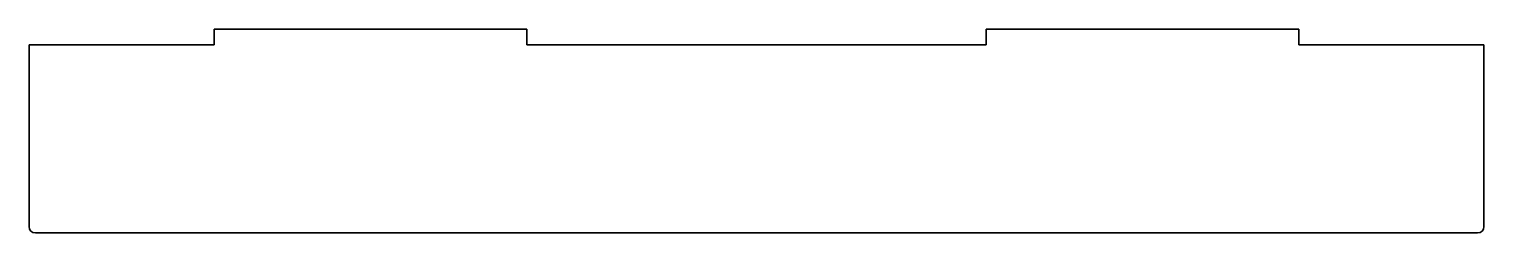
# Model space of a CAD drawing. Header units: inches. Extents: x 0 to 232, y 0 to 32.
import ezdxf

# ---------------------------------------------------------------- set-up
doc = ezdxf.new("R2010")
doc.units = ezdxf.units.IN
doc.header["$MEASUREMENT"] = 0
doc.layers.add('SIMUMAK Visible (ISO)', color=7, linetype='Continuous', lineweight=35)

# ---------------------------------------------------------------- blocks, each defined once
blk = doc.blocks.new('GLD-SMT-04-CARTL01_Sheet_3_GLD-SMT-04-CARTL01')
at = {"layer": 'SIMUMAK Visible (ISO)'}
for p, q in [((-86.4, 16.25), (-36.6, 16.25)), ((-86.4, 13.75), (-86.4, 16.25)), ((-36.6, 16.25), (-36.6, 13.75)), ((36.6, 16.25), (86.4, 16.25)), ((36.6, 13.75), (36.6, 16.25)), ((86.4, 16.25), (86.4, 13.75)), ((-115.9, 13.75), (-86.4, 13.75)), ((-115.9, -15.25), (-115.9, 13.75)), ((-36.6, 13.75), (36.6, 13.75)), ((86.4, 13.75), (115.9, 13.75)), ((115.9, 13.75), (115.9, -15.25)), ((114.9, -16.25), (-114.9, -16.25))]:
    blk.add_line(p, q, dxfattribs=at)
at = {"layer": 'SIMUMAK Visible (ISO)', "extrusion": (0, 0, -1)}
for centre, start, end in [((114.9, -15.25), 270, 0), ((-114.9, -15.25), 180, 270)]:
    blk.add_arc(centre, 1, start, end, dxfattribs=at)

msp = doc.modelspace()

# ---------------------------------------------------------------- block references
msp.add_blockref('GLD-SMT-04-CARTL01_Sheet_3_GLD-SMT-04-CARTL01', (115.9, 16.25))

doc.saveas('drawing.dxf')
